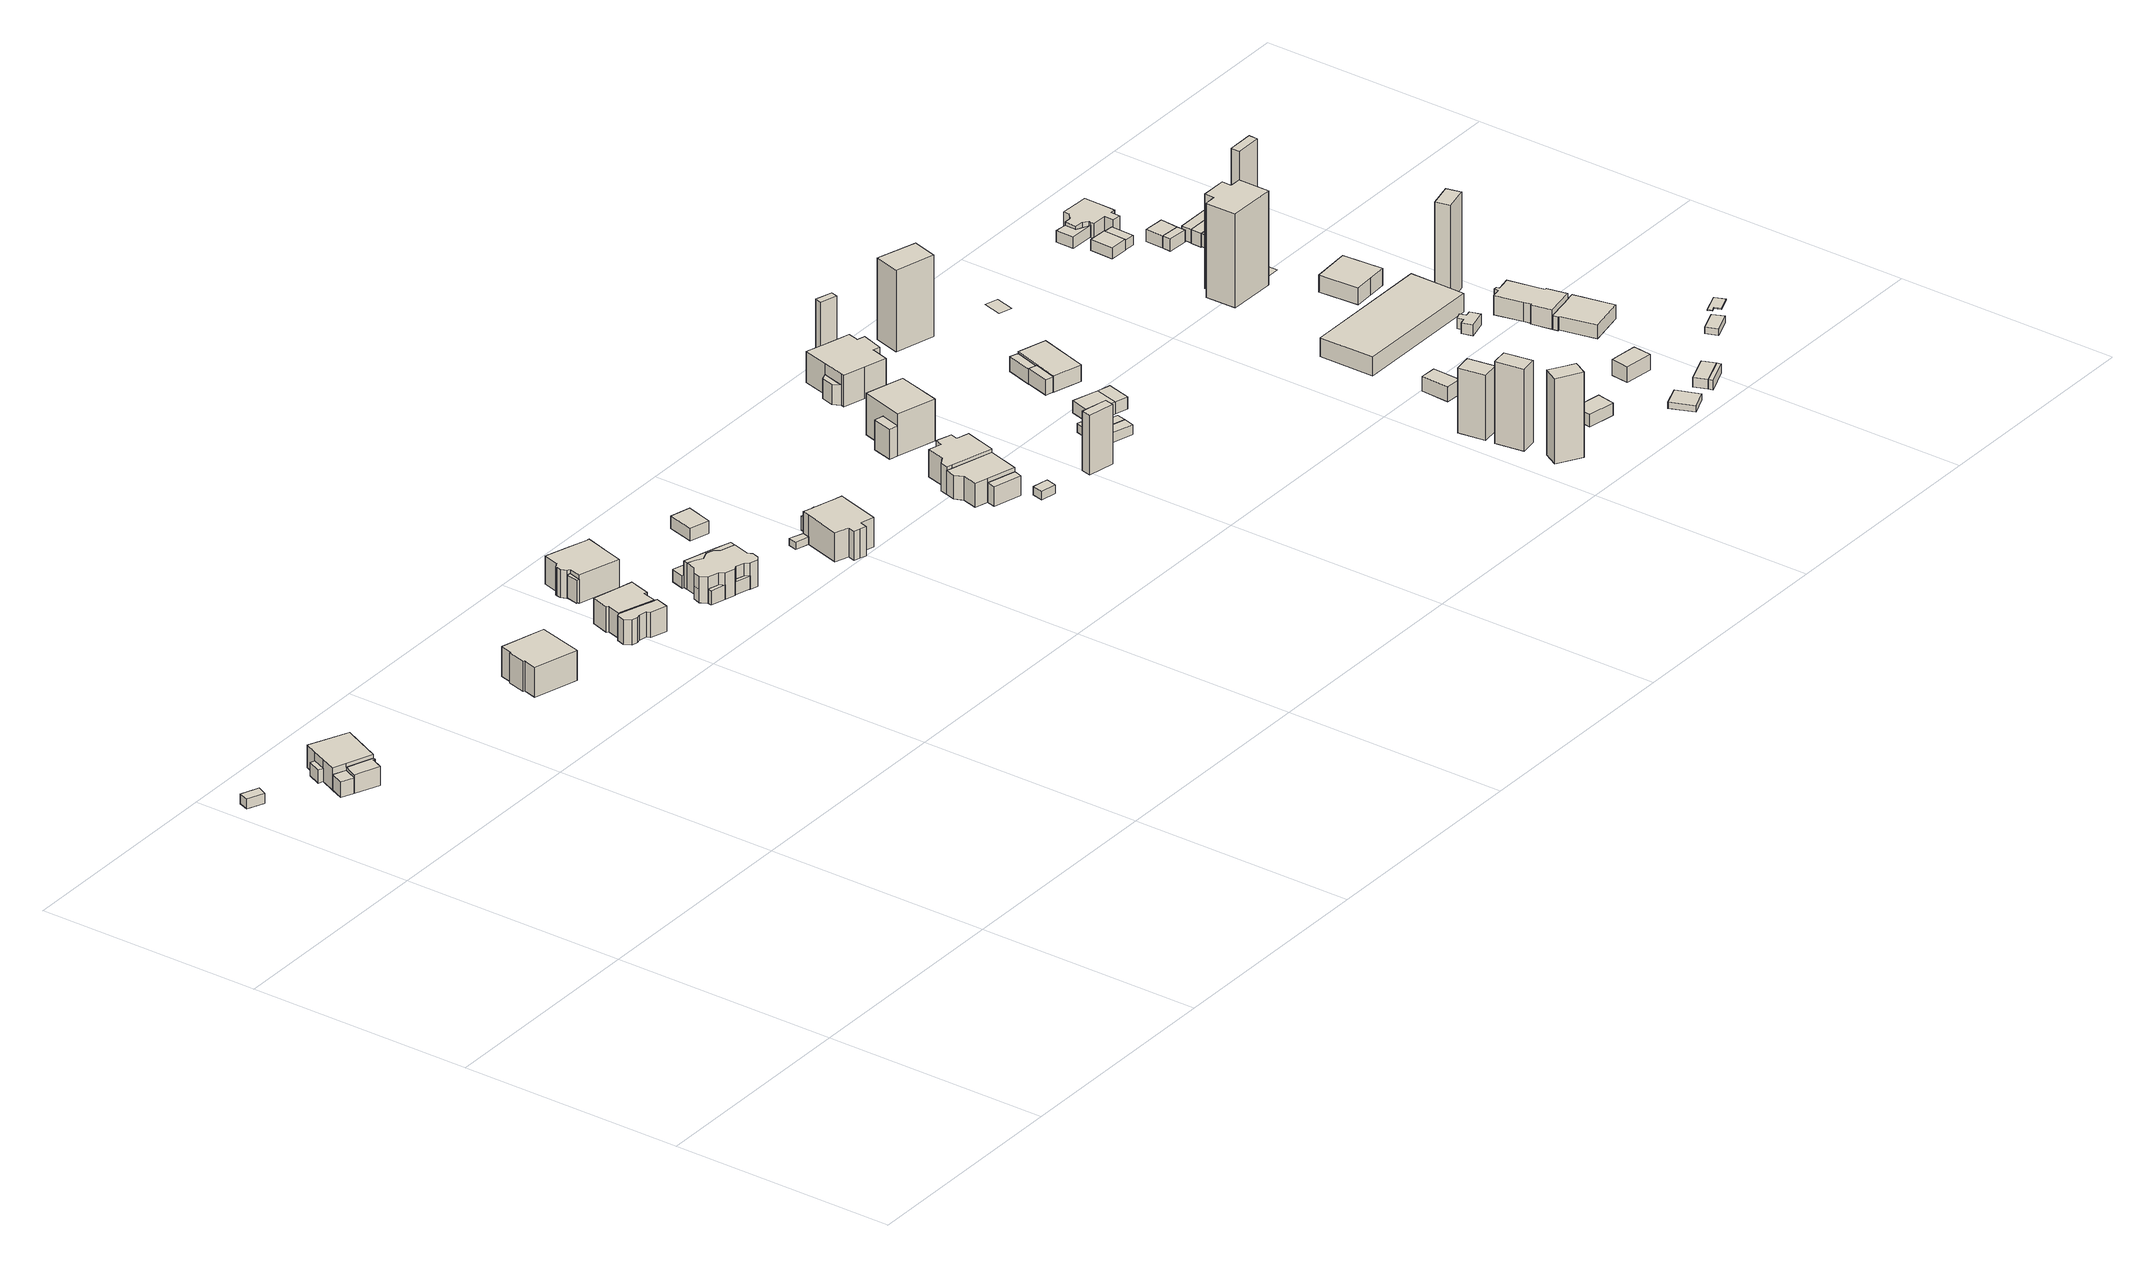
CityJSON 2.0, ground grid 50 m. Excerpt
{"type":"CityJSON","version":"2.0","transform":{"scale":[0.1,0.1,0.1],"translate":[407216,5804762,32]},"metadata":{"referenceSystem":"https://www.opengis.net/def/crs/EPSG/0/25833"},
"CityObjects":{
"building1":{"type":"Building","attributes":{"Gemeindeschluessel":"11000009","BezugspunktDach":"2200","function":"51009_1610","measuredHeight":2.21,"storeysAboveGround":0},"address":[{"country":"Germany","locality":"Berlin"}],"geometry":[{"type":"Solid","lod":"1","boundaries":[[[[0,1,2,3]],[[4,5,6,7]],[[4,7,3,2]],[[5,4,2,1]],[[6,5,1,0]],[[7,6,0,3]]]]}]},
"building2":{"type":"Building","attributes":{"Gemeindeschluessel":"11000009","BezugspunktDach":"2200","function":"51009_1610","measuredHeight":3.52,"storeysAboveGround":0},"address":[{"country":"Germany","locality":"Berlin"}],"geometry":[{"type":"Solid","lod":"1","boundaries":[[[[8,9,10,11]],[[12,13,14,15]],[[12,15,11,10]],[[13,12,10,9]],[[14,13,9,8]],[[15,14,8,11]]]]}]},
"building3":{"type":"Building","attributes":{"Gemeindeschluessel":"11000009","BezugspunktDach":"2200","function":"51009_1610","measuredHeight":3,"storeysAboveGround":0},"address":[{"country":"Germany","locality":"Berlin"}],"geometry":[{"type":"Solid","lod":"1","boundaries":[[[[16,17,18,19]],[[20,21,22,23]],[[20,23,19,18]],[[21,20,18,17]],[[22,21,17,16]],[[23,22,16,19]]]]}]},
"building4":{"type":"Building","attributes":{"Gemeindeschluessel":"11000009","function":"31001_1010"},"address":[{"country":"Germany","locality":"Berlin","thoroughfareNumber":"42","thoroughfareName":"Zaucher Weg"}],"children":["building4-1","building4-2"]},
"building4-1":{"type":"BuildingPart","attributes":{"BezugspunktDach":"2200","measuredHeight":5.85,"storeysAboveGround":1},"parents":["building4"],"geometry":[{"type":"MultiSurface","lod":"1","boundaries":[[[24,25,26,27,28,29,30]],[[22,21,31,32,33,13,12]],[[22,12,30,29]],[[21,22,29,28]],[[31,21,28,27]],[[32,31,27,26]],[[33,32,26,25]],[[34,35,36,25,24]],[[12,13,24,30]],[[13,37,33,36,35,34]]]}]},
"building4-2":{"type":"BuildingPart","attributes":{"BezugspunktDach":"2200","measuredHeight":4.17,"storeysAboveGround":1},"parents":["building4"],"geometry":[{"type":"MultiSurface","lod":"1","boundaries":[[[38,39,40,35,34,41]],[[13,33,42,43,44,14]],[[13,14,41,34]],[[42,33,35,40]],[[43,42,40,39]],[[44,43,39,38]],[[14,44,38,41]],[[33,13,34,35,45]]]}]},
"building5":{"type":"Building","attributes":{"Gemeindeschluessel":"11000009","BezugspunktDach":"2200","function":"31001_1010","measuredHeight":8.49,"storeysAboveGround":1},"address":[{"country":"Germany","locality":"Berlin","thoroughfareNumber":"41","thoroughfareName":"Zaucher Weg"}],"geometry":[{"type":"Solid","lod":"1","boundaries":[[[[46,47,48,49,50,51,52,53]],[[54,55,56,57,58,59,60,61]],[[54,61,53,52]],[[55,54,52,51]],[[56,55,51,50]],[[57,56,50,49]],[[58,57,49,48]],[[59,58,48,47]],[[60,59,47,46]],[[61,60,46,53]]]]}]},
"building6":{"type":"Building","attributes":{"Gemeindeschluessel":"11000009","function":"31001_1010"},"address":[{"country":"Germany","locality":"Berlin","thoroughfareNumber":"15","thoroughfareName":"Krimnitzer Weg"}],"children":["building6-1","building6-2"]},
"building6-1":{"type":"BuildingPart","attributes":{"BezugspunktDach":"2200","measuredHeight":7.32,"storeysAboveGround":1},"parents":["building6"],"geometry":[{"type":"MultiSurface","lod":"1","boundaries":[[[62,63,64,65,66,67,68,69,70,71]],[[72,73,74,75,76,77,78,79,80,81]],[[72,81,71,70]],[[73,72,70,69]],[[74,73,69,68]],[[75,74,68,67]],[[76,75,67,66]],[[77,76,66,65]],[[78,77,65,64]],[[79,78,64,63]],[[82,83,63,62]],[[84,85,82,80,62,71]],[[80,79,83,82]],[[81,80,82,85,84]]]}]},
"building6-2":{"type":"BuildingPart","attributes":{"BezugspunktDach":"2200","measuredHeight":5.63,"storeysAboveGround":1},"parents":["building6"],"geometry":[{"type":"MultiSurface","lod":"1","boundaries":[[[86,87,88,89,90,91,92,83,85,93,94]],[[95,81,79,96,97,98,99,100,101,102,103]],[[95,103,94,93]],[[81,95,93,85]],[[96,79,83,92]],[[97,96,92,91]],[[98,97,91,90]],[[99,98,90,89]],[[100,99,89,88]],[[101,100,88,87]],[[102,101,87,86]],[[103,102,86,94]],[[80,82,83,79]],[[81,85,82,104,80]]]}]},
"building7":{"type":"Building","attributes":{"Gemeindeschluessel":"11000009","BezugspunktDach":"2200","function":"51009_1610","measuredHeight":3,"storeysAboveGround":0},"address":[{"country":"Germany","locality":"Berlin"}],"geometry":[{"type":"Solid","lod":"1","boundaries":[[[[105,106,107,108]],[[78,77,96,79]],[[78,79,108,107]],[[77,78,107,106]],[[96,77,106,105]],[[79,96,105,108]]]]}]},
"building8":{"type":"Building","attributes":{"Gemeindeschluessel":"11000009","BezugspunktDach":"2200","function":"51009_1610","measuredHeight":5.11,"storeysAboveGround":0},"address":[{"country":"Germany","locality":"Berlin"}],"geometry":[{"type":"Solid","lod":"1","boundaries":[[[[109,110,111,112]],[[113,114,115,116]],[[113,116,112,111]],[[114,113,111,110]],[[115,114,110,109]],[[116,115,109,112]]]]}]},
"building9":{"type":"Building","attributes":{"Gemeindeschluessel":"11000009","BezugspunktDach":"2200","function":"31001_1010","measuredHeight":8.23,"storeysAboveGround":1},"address":[{"country":"Germany","locality":"Berlin","thoroughfareNumber":"39A","thoroughfareName":"Zaucher Weg"}],"geometry":[{"type":"Solid","lod":"1","boundaries":[[[[117,118,119,120,121,122,123,124,125,126,127,128,129]],[[130,131,132,133,134,135,136,137,138,139,140,141,142]],[[130,142,129,128]],[[131,130,128,127]],[[132,131,127,126]],[[133,132,126,125]],[[134,133,125,124]],[[135,134,124,123]],[[136,135,123,122]],[[137,136,122,121]],[[138,137,121,120]],[[139,138,120,119]],[[140,139,119,118]],[[141,140,118,117]],[[142,141,117,129]]]]}]},
"building10":{"type":"Building","attributes":{"Gemeindeschluessel":"11000009","BezugspunktDach":"2200","function":"51009_1610","measuredHeight":3.13,"storeysAboveGround":0},"address":[{"country":"Germany","locality":"Berlin"}],"geometry":[{"type":"Solid","lod":"1","boundaries":[[[[143,144,145,146]],[[147,148,149,150]],[[147,150,146,145]],[[148,147,145,144]],[[149,148,144,143]],[[150,149,143,146]]]]}]},
"building11":{"type":"Building","attributes":{"Gemeindeschluessel":"11000009","BezugspunktDach":"2200","function":"51009_1610","measuredHeight":3,"storeysAboveGround":0},"address":[{"country":"Germany","locality":"Berlin"}],"geometry":[{"type":"Solid","lod":"1","boundaries":[[[[151,152,153,154]],[[155,156,157,158]],[[155,158,154,153]],[[156,155,153,152]],[[157,156,152,151]],[[158,157,151,154]]]]}]},
"building12":{"type":"Building","attributes":{"Gemeindeschluessel":"11000009","function":"31001_1010"},"address":[{"country":"Germany","locality":"Berlin","thoroughfareNumber":"17","thoroughfareName":"Krimnitzer Weg"}],"children":["building12-1","building12-2","building12-3"]},
"building12-1":{"type":"BuildingPart","attributes":{"BezugspunktDach":"2200","measuredHeight":5.82,"storeysAboveGround":2},"parents":["building12"],"geometry":[{"type":"Solid","lod":"1","boundaries":[[[[159,160,161,162,163,164,165,166,167,168,169,170,171,172,173,174,175,176,177,178,179]],[[180,181,182,183,184,185,186,187,188,189,190,191,192,193,194,195,196,149,148,147,197]],[[180,197,179,178]],[[181,180,178,177]],[[182,181,177,176]],[[183,182,176,175]],[[184,183,175,174]],[[185,184,174,173]],[[186,185,173,172]],[[187,186,172,171]],[[188,187,171,170]],[[189,188,170,169]],[[190,189,169,168]],[[191,190,168,167]],[[192,191,167,166]],[[193,192,166,165]],[[194,193,165,164]],[[195,194,164,163]],[[196,195,163,162]],[[149,196,162,161]],[[148,149,161,160]],[[147,148,160,159]],[[197,147,159,179]]]]}]},
"building12-2":{"type":"BuildingPart","attributes":{"BezugspunktDach":"2200","measuredHeight":5.82,"storeysAboveGround":2},"parents":["building12"],"geometry":[{"type":"Solid","lod":"1","boundaries":[[[[167,168,169,166]],[[189,190,191,192]],[[189,192,166,169]],[[190,189,169,168]],[[191,190,168,167]],[[192,191,167,166]]]]}]},
"building12-3":{"type":"BuildingPart","attributes":{"BezugspunktDach":"2200","measuredHeight":3,"storeysAboveGround":2},"parents":["building12"],"geometry":[{"type":"Solid","lod":"1","boundaries":[[[[198,199,200,201]],[[180,181,147,197]],[[180,197,201,200]],[[181,180,200,199]],[[147,181,199,198]],[[197,147,198,201]]]]}]},
"building13":{"type":"Building","attributes":{"Gemeindeschluessel":"11000009","BezugspunktDach":"2200","function":"51009_1611","measuredHeight":3.48,"storeysAboveGround":0},"address":[{"country":"Germany","locality":"Berlin"}],"geometry":[{"type":"Solid","lod":"1","boundaries":[[[[202,203,204,205]],[[206,207,208,209]],[[206,209,205,204]],[[207,206,204,203]],[[208,207,203,202]],[[209,208,202,205]]]]}]},
"building14":{"type":"Building","attributes":{"Gemeindeschluessel":"11000009","BezugspunktDach":"2200","function":"51009_1610","measuredHeight":5.83,"storeysAboveGround":0},"address":[{"country":"Germany","locality":"Berlin"}],"geometry":[{"type":"Solid","lod":"1","boundaries":[[[[175,174,173,172,171,170,210,211,212,176]],[[213,214,215,188,187,186,185,184,183,182]],[[213,182,176,212]],[[214,213,212,211]],[[215,214,211,210]],[[188,215,210,170]],[[187,188,170,171]],[[186,187,171,172]],[[185,186,172,173]],[[184,185,173,174]],[[183,184,174,175]],[[182,183,175,176]]]]}]},
"building15":{"type":"Building","attributes":{"Gemeindeschluessel":"11000009","BezugspunktDach":"2200","function":"31001_1010","measuredHeight":3.03,"storeysAboveGround":1},"address":[{"country":"Germany","locality":"Berlin","thoroughfareNumber":"104","thoroughfareName":"Rohrwallallee"}],"geometry":[{"type":"Solid","lod":"1","boundaries":[[[[216,217,218,219,220]],[[221,222,223,224,225]],[[221,225,220,219]],[[222,221,219,218]],[[223,222,218,217]],[[224,223,217,216]],[[225,224,216,220]]]]}]},
"building16":{"type":"Building","attributes":{"Gemeindeschluessel":"11000009","BezugspunktDach":"2200","function":"51009_1610","measuredHeight":1.59,"storeysAboveGround":0},"address":[{"country":"Germany","locality":"Berlin"}],"geometry":[{"type":"Solid","lod":"1","boundaries":[[[[226,227,228,229]],[[230,231,232,233]],[[230,233,229,228]],[[231,230,228,227]],[[232,231,227,226]],[[233,232,226,229]]]]}]},
"building17":{"type":"Building","attributes":{"Gemeindeschluessel":"11000009","BezugspunktDach":"2200","function":"31001_1010","measuredHeight":9.34,"storeysAboveGround":1},"address":[{"country":"Germany","locality":"Berlin","thoroughfareNumber":"106","thoroughfareName":"Rohrwallallee"}],"geometry":[{"type":"Solid","lod":"1","boundaries":[[[[234,235,236,237,238,239,240,241,242,243,244,245,246,247,248]],[[232,231,249,250,251,252,253,254,255,256,257,258,259,260,261]],[[232,261,248,247]],[[231,232,247,246]],[[249,231,246,245]],[[250,249,245,244]],[[251,250,244,243]],[[252,251,243,242]],[[253,252,242,241]],[[254,253,241,240]],[[255,254,240,239]],[[256,255,239,238]],[[257,256,238,237]],[[258,257,237,236]],[[259,258,236,235]],[[260,259,235,234]],[[261,260,234,248]]]]}]},
"building18":{"type":"Building","attributes":{"Gemeindeschluessel":"11000009","BezugspunktDach":"2200","function":"51009_1611","measuredHeight":3.77,"storeysAboveGround":0},"address":[{"country":"Germany","locality":"Berlin"}],"geometry":[{"type":"Solid","lod":"1","boundaries":[[[[262,263,264,265,266,267]],[[268,269,270,253,271,249]],[[268,249,267,266]],[[269,268,266,265]],[[270,269,265,264]],[[253,270,264,263]],[[271,253,263,262]],[[249,271,262,267]]]]}]},
"building19":{"type":"Building","attributes":{"Gemeindeschluessel":"11000009","function":"31001_1010"},"address":[{"country":"Germany","locality":"Berlin","thoroughfareNumber":"107","thoroughfareName":"Rohrwallallee"}],"children":["building19-1","building19-2"]},
"building19-1":{"type":"BuildingPart","attributes":{"BezugspunktDach":"2200","measuredHeight":6.92,"storeysAboveGround":1},"parents":["building19"],"geometry":[{"type":"Solid","lod":"1","boundaries":[[[[272,273,274,275,276,277,278,279]],[[280,281,282,283,284,285,286,287]],[[280,287,279,278]],[[281,280,278,277]],[[282,281,277,276]],[[283,282,276,275]],[[284,283,275,274]],[[285,284,274,273]],[[286,288,289,285,273,272]],[[287,286,272,279]],[[285,289,288,286]]]]}]},
"building19-2":{"type":"BuildingPart","attributes":{"BezugspunktDach":"2200","measuredHeight":4.38,"storeysAboveGround":1},"parents":["building19"],"geometry":[{"type":"MultiSurface","lod":"1","boundaries":[[[290,289,288,291]],[[286,285,292,293]],[[286,293,291,288]],[[292,285,289,290]],[[293,292,290,291]],[[285,286,288,289,294]]]}]},
"building20":{"type":"Building","attributes":{"Gemeindeschluessel":"11000009","BezugspunktDach":"2200","function":"31001_2000","measuredHeight":1.93,"storeysAboveGround":1},"address":[{"country":"Germany","locality":"Berlin","thoroughfareNumber":"107 (3)","thoroughfareName":"Rohrwallallee"}],"geometry":[{"type":"Solid","lod":"1","boundaries":[[[[295,296,297,298]],[[299,300,301,302]],[[299,302,298,297]],[[300,299,297,296]],[[301,300,296,295]],[[302,301,295,298]]]]}]},
"building21":{"type":"Building","attributes":{"Gemeindeschluessel":"11000009","BezugspunktDach":"2200","function":"31001_1010","measuredHeight":6.78,"storeysAboveGround":1},"address":[{"country":"Germany","locality":"Berlin","thoroughfareNumber":"105","thoroughfareName":"Rohrwallallee"}],"geometry":[{"type":"Solid","lod":"1","boundaries":[[[[303,304,305,306,307,308,309,310,311,312,313]],[[314,315,316,317,318,319,320,321,284,322,282]],[[314,282,313,312]],[[315,314,312,311]],[[316,315,311,310]],[[317,316,310,309]],[[318,317,309,308]],[[319,318,308,307]],[[320,319,307,306]],[[321,320,306,305]],[[284,321,305,304]],[[322,284,304,303]],[[282,322,303,313]]]]}]},
"building22":{"type":"Building","attributes":{"Gemeindeschluessel":"11000009","function":"31001_1010"},"address":[{"country":"Germany","locality":"Berlin","thoroughfareNumber":"103","thoroughfareName":"Rohrwallallee"}],"children":["building22-1","building22-2"]},
"building22-1":{"type":"BuildingPart","attributes":{"BezugspunktDach":"2200","measuredHeight":10.95,"storeysAboveGround":2},"parents":["building22"],"geometry":[{"type":"MultiSurface","lod":"1","boundaries":[[[323,324,325,326]],[[327,328,329,330]],[[327,331,332,333,334,330,326,325]],[[328,327,325,324]],[[329,328,324,323]],[[330,329,323,326]],[[330,334,333,332,331]]]}]},
"building22-2":{"type":"BuildingPart","attributes":{"BezugspunktDach":"2200","measuredHeight":6.7,"storeysAboveGround":2},"parents":["building22"],"geometry":[{"type":"MultiSurface","lod":"1","boundaries":[[[334,333,335,336]],[[337,332,330,338]],[[337,338,336,335]],[[332,337,335,333]],[[338,330,334,336]],[[339,330,332,333,334]]]}]},
"building23":{"type":"Building","attributes":{"Gemeindeschluessel":"11000009","BezugspunktDach":"2200","function":"31001_2000","measuredHeight":13.37,"storeysAboveGround":1},"address":[{"country":"Germany","locality":"Berlin","thoroughfareNumber":"107 (2)","thoroughfareName":"Rohrwallallee"}],"geometry":[{"type":"Solid","lod":"1","boundaries":[[[[340,341,342,343]],[[344,345,346,347]],[[344,347,343,342]],[[345,344,342,341]],[[346,345,341,340]],[[347,346,340,343]]]]}]},
"building24":{"type":"Building","attributes":{"Gemeindeschluessel":"11000009","BezugspunktDach":"2200","function":"31001_1010","measuredHeight":2.23,"storeysAboveGround":1},"address":[{"country":"Germany","locality":"Berlin","thoroughfareNumber":"107 (1)","thoroughfareName":"Rohrwallallee"}],"geometry":[{"type":"Solid","lod":"1","boundaries":[[[[348,349,350,351,352,353]],[[354,355,356,357,358,359]],[[354,359,353,352]],[[355,354,352,351]],[[356,355,351,350]],[[357,356,350,349]],[[358,357,349,348]],[[359,358,348,353]]]]}]},
"building25":{"type":"Building","attributes":{"Gemeindeschluessel":"11000009","BezugspunktDach":"2200","function":"31001_2000","measuredHeight":2.04,"storeysAboveGround":1},"address":[{"country":"Germany","locality":"Berlin","thoroughfareNumber":"905 (1)","thoroughfareName":"Rohrwallallee"}],"geometry":[{"type":"Solid","lod":"1","boundaries":[[[[360,361,362,363]],[[364,365,366,367]],[[364,367,363,362]],[[365,364,362,361]],[[366,365,361,360]],[[367,366,360,363]]]]}]},
"building26":{"type":"Building","attributes":{"Gemeindeschluessel":"11000009","BezugspunktDach":"2200","function":"51009_1610","measuredHeight":2.21,"storeysAboveGround":0},"address":[{"country":"Germany","locality":"Berlin"}],"geometry":[{"type":"Solid","lod":"1","boundaries":[[[[368,350,349,348]],[[357,356,369,358]],[[357,358,348,349]],[[356,357,349,350]],[[369,356,350,368]],[[358,369,368,348]]]]}]},
"building27":{"type":"Building","attributes":{"Gemeindeschluessel":"11000009","function":"31001_1010"},"address":[{"country":"Germany","locality":"Berlin","thoroughfareNumber":"101","thoroughfareName":"Rohrwallallee"}],"children":["building27-1","building27-2","building27-3"]},
"building27-1":{"type":"BuildingPart","attributes":{"BezugspunktDach":"2200","measuredHeight":9.68,"storeysAboveGround":2},"parents":["building27"],"geometry":[{"type":"MultiSurface","lod":"1","boundaries":[[[370,371,372,373,374,375,376,377,378,379,380,381,382,383]],[[384,385,386,387,388,389,390,391,392,393,394,395,396,397]],[[384,397,383,382]],[[398,399,384,385,384,382,381]],[[386,385,381,380]],[[387,386,380,379]],[[389,388,378,388,389,400]],[[390,389,377,376]],[[391,390,376,375]],[[392,391,375,374]],[[393,392,374,373]],[[394,393,373,372]],[[395,394,372,371]],[[396,395,371,370]],[[397,396,370,383]],[[385,384,399,398]],[[388,387,379,378]],[[400,389,388,378,377]]]}]},
"building27-2":{"type":"BuildingPart","attributes":{"BezugspunktDach":"2200","measuredHeight":4.48,"storeysAboveGround":2},"parents":["building27"],"geometry":[{"type":"Solid","lod":"1","boundaries":[[[[399,398,401,402]],[[403,385,384,404]],[[403,404,402,401]],[[385,403,401,398]],[[404,384,399,402]],[[384,385,398,399]]]]}]},
"building27-3":{"type":"BuildingPart","attributes":{"BezugspunktDach":"2200","measuredHeight":16.72,"storeysAboveGround":2},"parents":["building27"],"geometry":[{"type":"MultiSurface","lod":"1","boundaries":[[[405,406,407,408]],[[409,410,389,387]],[[409,387,408,407]],[[410,409,407,406]],[[389,410,406,405]],[[379,378,377,405,408]],[[387,388,378,379]],[[389,377,378,388]]]}]},
"building28":{"type":"Building","attributes":{"Gemeindeschluessel":"11000009","BezugspunktDach":"2200","function":"31001_1010","measuredHeight":2.61,"storeysAboveGround":1},"address":[{"country":"Germany","locality":"Berlin","thoroughfareNumber":"905","thoroughfareName":"Rohrwallallee"}],"geometry":[{"type":"Solid","lod":"1","boundaries":[[[[411,412,413,414]],[[415,416,417,418]],[[415,418,414,413]],[[416,415,413,412]],[[417,416,412,411]],[[418,417,411,414]]]]}]},
"building29":{"type":"Building","attributes":{"Gemeindeschluessel":"11000009","BezugspunktDach":"2200","function":"51009_1610","measuredHeight":2.61,"storeysAboveGround":0},"address":[{"country":"Germany","locality":"Berlin"}],"geometry":[{"type":"Solid","lod":"1","boundaries":[[[[419,420,412,411]],[[416,421,422,417]],[[416,417,411,412]],[[421,416,412,420]],[[422,421,420,419]],[[417,422,419,411]]]]}]},
"building30":{"type":"Building","attributes":{"Gemeindeschluessel":"11000009","BezugspunktDach":"2200","function":"51009_1610","measuredHeight":3.64,"storeysAboveGround":0},"address":[{"country":"Germany","locality":"Berlin"}],"geometry":[{"type":"Solid","lod":"1","boundaries":[[[[423,424,425,426]],[[427,428,429,430]],[[427,430,426,425]],[[428,427,425,424]],[[429,428,424,423]],[[430,429,423,426]]]]}]},
"building31":{"type":"Building","attributes":{"Gemeindeschluessel":"11000009","function":"31001_1010"},"address":[{"country":"Germany","locality":"Berlin","thoroughfareNumber":"103A","thoroughfareName":"Rohrwallallee"}],"children":["building31-1","building31-2"]},
"building31-1":{"type":"BuildingPart","attributes":{"BezugspunktDach":"2200","measuredHeight":3.93,"storeysAboveGround":1},"parents":["building31"],"geometry":[{"type":"Solid","lod":"1","boundaries":[[[[431,432,433,434]],[[435,436,437,438]],[[435,438,434,433],[439,435,440,441]],[[436,435,433,432]],[[437,436,432,431]],[[438,437,431,434]],[[440,435,439,441]]]]}]},
"building31-2":{"type":"BuildingPart","attributes":{"BezugspunktDach":"2200","measuredHeight":3.29,"storeysAboveGround":1},"parents":["building31"],"geometry":[{"type":"Solid","lod":"1","boundaries":[[[[441,440,442,443]],[[444,435,439,445]],[[444,445,443,442]],[[435,444,442,440]],[[445,439,441,443]],[[439,435,440,441]]]]}]},
"building32":{"type":"Building","attributes":{"Gemeindeschluessel":"11000009","BezugspunktDach":"2200","function":"31001_2000","measuredHeight":18.29,"storeysAboveGround":1},"address":[{"country":"Germany","locality":"Berlin","thoroughfareNumber":"101 (1)","thoroughfareName":"Rohrwallallee"}],"geometry":[{"type":"Solid","lod":"1","boundaries":[[[[446,447,448,449]],[[450,451,452,453]],[[450,453,449,448]],[[451,450,448,447]],[[452,451,447,446]],[[453,452,446,449]]]]}]},
"building33":{"type":"Building","attributes":{"Gemeindeschluessel":"11000009","BezugspunktDach":"2200","function":"31001_1010","measuredHeight":19.87,"storeysAboveGround":1},"address":[{"country":"Germany","locality":"Berlin","thoroughfareNumber":"25 (10)","thoroughfareName":"Krimnitzer Weg"}],"geometry":[{"type":"Solid","lod":"1","boundaries":[[[[454,455,456,457,458]],[[459,460,461,462,463]],[[459,463,458,457]],[[460,459,457,456]],[[461,460,456,455]],[[462,461,455,454]],[[463,462,454,458]]]]}]},
"building34":{"type":"Building","attributes":{"Gemeindeschluessel":"11000009","BezugspunktDach":"2200","function":"31001_1010","measuredHeight":18.22,"storeysAboveGround":1},"address":[{"country":"Germany","locality":"Berlin","thoroughfareNumber":"25 (9)","thoroughfareName":"Krimnitzer Weg"}],"geometry":[{"type":"Solid","lod":"1","boundaries":[[[[464,465,466,467]],[[468,469,470,471]],[[468,471,467,466]],[[469,468,466,465]],[[470,469,465,464]],[[471,470,464,467]]]]}]},
"building35":{"type":"Building","attributes":{"Gemeindeschluessel":"11000009","BezugspunktDach":"2200","function":"31001_1010","measuredHeight":14.47,"storeysAboveGround":1},"address":[{"country":"Germany","locality":"Berlin","thoroughfareNumber":"25 (8)","thoroughfareName":"Krimnitzer Weg"}],"geometry":[{"type":"Solid","lod":"1","boundaries":[[[[472,473,474,475]],[[476,477,478,479]],[[476,479,475,474]],[[477,476,474,473]],[[478,477,473,472]],[[479,478,472,475]]]]}]},
"building36":{"type":"Building","attributes":{"Gemeindeschluessel":"11000009","BezugspunktDach":"2200","function":"31001_1010","measuredHeight":3.29,"storeysAboveGround":1},"address":[{"country":"Germany","locality":"Berlin","thoroughfareNumber":"25 (7)","thoroughfareName":"Krimnitzer Weg"}],"geometry":[{"type":"Solid","lod":"1","boundaries":[[[[480,481,482,483]],[[484,485,486,487]],[[484,487,483,482]],[[485,484,482,481]],[[486,485,481,480]],[[487,486,480,483]]]]}]},
"building37":{"type":"Building","attributes":{"Gemeindeschluessel":"11000009","BezugspunktDach":"2200","function":"31001_1010","measuredHeight":3.65,"storeysAboveGround":1},"address":[{"country":"Germany","locality":"Berlin","thoroughfareNumber":"25 (11)","thoroughfareName":"Krimnitzer Weg"}],"geometry":[{"type":"Solid","lod":"1","boundaries":[[[[488,489,490,491,492]],[[493,494,495,496,497]],[[493,497,492,491]],[[494,493,491,490]],[[495,494,490,489]],[[496,495,489,488]],[[497,496,488,492]]]]}]},
"building38":{"type":"Building","attributes":{"Gemeindeschluessel":"11000009","BezugspunktDach":"2200","function":"31001_2000","measuredHeight":0.076,"storeysAboveGround":1},"address":[{"country":"Germany","locality":"Berlin","thoroughfareNumber":"101 (2)","thoroughfareName":"Rohrwallallee"}],"geometry":[{"type":"MultiSurface","lod":"1","boundaries":[[[498,499,500,501]]]}]},
"building39":{"type":"Building","attributes":{"Gemeindeschluessel":"11000009","BezugspunktDach":"2200","function":"31001_1010","measuredHeight":1.46,"storeysAboveGround":1},"address":[{"country":"Germany","locality":"Berlin","thoroughfareNumber":"950 (9)","thoroughfareName":"Nuscheweg"}],"geometry":[{"type":"Solid","lod":"1","boundaries":[[[[502,503,504,505]],[[506,507,508,509]],[[506,509,505,504]],[[507,506,504,503]],[[508,507,503,502]],[[509,508,502,505]]]]}]},
"building40":{"type":"Building","attributes":{"Gemeindeschluessel":"11000009","BezugspunktDach":"2200","function":"31001_1010","measuredHeight":4.22,"storeysAboveGround":1},"address":[{"country":"Germany","locality":"Berlin","thoroughfareNumber":"25","thoroughfareName":"Krimnitzer Weg"}],"geometry":[{"type":"Solid","lod":"1","boundaries":[[[[510,511,512,513]],[[514,515,516,517]],[[514,517,513,512]],[[515,514,512,511]],[[516,515,511,510]],[[517,516,510,513]]]]}]},
"building41":{"type":"Building","attributes":{"Gemeindeschluessel":"11000009","BezugspunktDach":"2200","function":"31001_1010","measuredHeight":4.06,"storeysAboveGround":1},"address":[{"country":"Germany","locality":"Berlin","thoroughfareNumber":"25 (12)","thoroughfareName":"Krimnitzer Weg"}],"geometry":[{"type":"Solid","lod":"1","boundaries":[[[[518,519,520,521,522]],[[523,524,525,526,527]],[[523,527,522,521]],[[524,523,521,520]],[[525,524,520,519]],[[526,525,519,518]],[[527,526,518,522]]]]}]},
"building42":{"type":"Building","attributes":{"Gemeindeschluessel":"11000009","BezugspunktDach":"2200","function":"31001_1010","measuredHeight":2.08,"storeysAboveGround":1},"address":[{"country":"Germany","locality":"Berlin","thoroughfareNumber":"950 (10)","thoroughfareName":"Nuscheweg"}],"geometry":[{"type":"Solid","lod":"1","boundaries":[[[[528,529,530,531]],[[532,533,534,535]],[[532,535,531,530]],[[533,532,530,529]],[[534,533,529,528]],[[535,534,528,531]]]]}]},
"building43":{"type":"Building","attributes":{"Gemeindeschluessel":"11000009","BezugspunktDach":"2200","function":"51009_1610","measuredHeight":2.08,"storeysAboveGround":0},"address":[{"country":"Germany","locality":"Berlin"}],"geometry":[{"type":"Solid","lod":"1","boundaries":[[[[536,537,529,528]],[[533,538,539,534]],[[533,534,528,529]],[[538,533,529,537]],[[539,538,537,536]],[[534,539,536,528]]]]}]},
"building44":{"type":"Building","attributes":{"Gemeindeschluessel":"11000009","BezugspunktDach":"2200","function":"31001_2000","measuredHeight":21.06,"storeysAboveGround":1},"address":[{"country":"Germany","locality":"Berlin","thoroughfareNumber":"25 (4)","thoroughfareName":"Krimnitzer Weg"}],"geometry":[{"type":"Solid","lod":"1","boundaries":[[[[540,541,542,543,544,545,546,547]],[[548,549,550,551,552,553,554,555]],[[548,555,547,546]],[[549,548,546,545]],[[550,549,545,544]],[[551,550,544,543]],[[552,551,543,542]],[[553,552,542,541]],[[554,553,541,540]],[[555,554,540,547]]]]}]},
"building45":{"type":"Building","attributes":{"Gemeindeschluessel":"11000009","BezugspunktDach":"2200","function":"31001_2000","measuredHeight":2.35,"storeysAboveGround":1},"address":[{"country":"Germany","locality":"Berlin","thoroughfareNumber":"25 (6)","thoroughfareName":"Krimnitzer Weg"}],"geometry":[{"type":"Solid","lod":"1","boundaries":[[[[556,557,558,559,560,561,562,563]],[[564,565,566,567,568,569,570,571]],[[564,571,563,562]],[[565,564,562,561]],[[566,565,561,560]],[[567,566,560,559]],[[568,567,559,558]],[[569,568,558,557]],[[570,569,557,556]],[[571,570,556,563]]]]}]},
"building46":{"type":"Building","attributes":{"Gemeindeschluessel":"11000009","BezugspunktDach":"2200","function":"31001_1010","measuredHeight":3.04,"storeysAboveGround":1},"address":[{"country":"Germany","locality":"Berlin","thoroughfareNumber":"111 (1)","thoroughfareName":"Rohrwallallee"}],"geometry":[{"type":"Solid","lod":"1","boundaries":[[[[572,573,574,575]],[[576,577,578,579]],[[576,579,575,574]],[[577,576,574,573]],[[578,577,573,572]],[[579,578,572,575]]]]}]},
"building47":{"type":"Building","attributes":{"Gemeindeschluessel":"11000009","BezugspunktDach":"2200","function":"51009_1610","measuredHeight":2.6,"storeysAboveGround":0},"address":[{"country":"Germany","locality":"Berlin"}],"geometry":[{"type":"Solid","lod":"1","boundaries":[[[[580,581,582,583,584]],[[585,586,587,588,589]],[[585,589,584,583]],[[586,585,583,582]],[[587,586,582,581]],[[588,587,581,580]],[[589,588,580,584]]]]}]},
"building48":{"type":"Building","attributes":{"Gemeindeschluessel":"11000009","BezugspunktDach":"2200","function":"51009_1610","measuredHeight":2.54,"storeysAboveGround":0},"address":[{"country":"Germany","locality":"Berlin"}],"geometry":[{"type":"Solid","lod":"1","boundaries":[[[[590,591,592,593]],[[594,595,596,597]],[[594,597,593,592]],[[595,594,592,591]],[[596,595,591,590]],[[597,596,590,593]]]]}]},
"building49":{"type":"Building","attributes":{"Gemeindeschluessel":"11000009","BezugspunktDach":"2200","function":"31001_1010","measuredHeight":4.64,"storeysAboveGround":1},"address":[{"country":"Germany","locality":"Berlin","thoroughfareNumber":"25 (1)","thoroughfareName":"Krimnitzer Weg"}],"geometry":[{"type":"Solid","lod":"1","boundaries":[[[[598,599,600,601,602]],[[603,604,605,606,607]],[[603,607,602,601]],[[604,603,601,600]],[[605,604,600,599]],[[606,605,599,598]],[[607,606,598,602]]]]}]},
"building50":{"type":"Building","attributes":{"Gemeindeschluessel":"11000009","BezugspunktDach":"2200","function":"31001_2000","measuredHeight":0.057,"storeysAboveGround":1},"address":[{"country":"Germany","locality":"Berlin","thoroughfareNumber":"25 (5)","thoroughfareName":"Krimnitzer Weg"}],"geometry":[{"type":"MultiSurface","lod":"1","boundaries":[[[608,609,610,611]]]}]},
"building51":{"type":"Building","attributes":{"Gemeindeschluessel":"11000009","BezugspunktDach":"2200","function":"31001_1010","measuredHeight":3.38,"storeysAboveGround":1},"address":[{"country":"Germany","locality":"Berlin","thoroughfareNumber":"111","thoroughfareName":"Rohrwallallee"}],"geometry":[{"type":"Solid","lod":"1","boundaries":[[[[612,613,614,615,616,617,618,619,620,621,622,623,624,625,626,627]],[[628,629,630,631,632,633,634,635,636,637,638,639,640,641,642,643]],[[628,643,627,626]],[[629,628,626,625]],[[630,629,625,624]],[[631,630,624,623]],[[632,631,623,622]],[[633,632,622,621]],[[634,633,621,620]],[[635,634,620,619]],[[636,635,619,618]],[[637,636,618,617]],[[638,637,617,616]],[[639,638,616,615]],[[640,639,615,614]],[[641,640,614,613]],[[642,641,613,612]],[[643,642,612,627]]]]}]},
"building52":{"type":"Building","attributes":{"Gemeindeschluessel":"11000009","BezugspunktDach":"2200","function":"51009_1610","measuredHeight":2.75,"storeysAboveGround":0},"address":[{"country":"Germany","locality":"Berlin"}],"geometry":[{"type":"Solid","lod":"1","boundaries":[[[[644,645,646,647]],[[648,649,650,651]],[[648,651,647,646]],[[649,648,646,645]],[[650,649,645,644]],[[651,650,644,647]]]]}]},
"building53":{"type":"Building","attributes":{"Gemeindeschluessel":"11000009","function":"31001_1010"},"address":[{"country":"Germany","locality":"Berlin","thoroughfareNumber":"25 (2)","thoroughfareName":"Krimnitzer Weg"}],"children":["building53-1","building53-2"]},
"building53-1":{"type":"BuildingPart","attributes":{"BezugspunktDach":"2200","measuredHeight":5.3,"storeysAboveGround":1},"parents":["building53"],"geometry":[{"type":"MultiSurface","lod":"1","boundaries":[[[652,653,654,655,656,657,658,659,660,661,662,663,664,665]],[[666,667,668,669,670,671,672,673,674,675,676,677,678,679]],[[666,679,665,664]],[[667,666,664,663]],[[668,667,663,662]],[[669,668,662,661]],[[670,669,661,660]],[[671,670,660,659]],[[672,671,659,658]],[[673,672,658,657]],[[674,673,657,656]],[[675,680,681,682,656,655]],[[676,675,655,654]],[[677,676,654,653]],[[678,677,653,652]],[[679,678,652,665]],[[683,681,680,675]],[[683,674,682,681]]]}]},
"building53-2":{"type":"BuildingPart","attributes":{"BezugspunktDach":"2200","measuredHeight":3.68,"storeysAboveGround":1},"parents":["building53"],"geometry":[{"type":"MultiSurface","lod":"1","boundaries":[[[684,685,686,687,688,682,681,680]],[[683,674,689,690,691,692,693,675]],[[689,674,682,688]],[[690,689,688,687]],[[691,690,687,686]],[[692,691,686,685]],[[693,692,685,684]],[[675,693,684,680]],[[683,675,680,681]],[[674,683,681,682,694]]]}]},
"building54":{"type":"Building","attributes":{"Gemeindeschluessel":"11000009","BezugspunktDach":"2200","function":"31001_1010","measuredHeight":2.75,"storeysAboveGround":1},"address":[{"country":"Germany","locality":"Berlin","thoroughfareNumber":"111 (2)","thoroughfareName":"Rohrwallallee"}],"geometry":[{"type":"Solid","lod":"1","boundaries":[[[[645,695,696,646]],[[697,698,649,648]],[[697,648,646,696]],[[698,697,696,695]],[[649,698,695,645]],[[648,649,645,646]]]]}]},
"building55":{"type":"Building","attributes":{"Gemeindeschluessel":"11000009","BezugspunktDach":"2200","function":"31001_1010","measuredHeight":21.37,"storeysAboveGround":1},"address":[{"country":"Germany","locality":"Berlin","thoroughfareNumber":"25 (3)","thoroughfareName":"Krimnitzer Weg"}],"geometry":[{"type":"Solid","lod":"1","boundaries":[[[[699,700,701,702]],[[703,704,705,706]],[[703,706,702,701]],[[704,703,701,700]],[[705,704,700,699]],[[706,705,699,702]]]]}]},
"building56":{"type":"Building","attributes":{"Gemeindeschluessel":"11000009","BezugspunktDach":"2200","function":"31001_2000","measuredHeight":2.23,"storeysAboveGround":1},"address":[{"country":"Germany","locality":"Berlin","thoroughfareNumber":"950 (14)","thoroughfareName":"Nuscheweg"}],"geometry":[{"type":"Solid","lod":"1","boundaries":[[[[707,708,709,710]],[[711,712,713,714]],[[711,714,710,709]],[[712,711,709,708]],[[713,712,708,707]],[[714,713,707,710]]]]}]},
"building57":{"type":"Building","attributes":{"Gemeindeschluessel":"11000009","BezugspunktDach":"2200","function":"31001_2000","measuredHeight":2.83,"storeysAboveGround":1},"address":[{"country":"Germany","locality":"Berlin","thoroughfareNumber":"111 (4)","thoroughfareName":"Rohrwallallee"}],"geometry":[{"type":"Solid","lod":"1","boundaries":[[[[715,716,717,718,719]],[[720,721,722,723,724]],[[720,724,719,718]],[[721,720,718,717]],[[722,721,717,716]],[[723,722,716,715]],[[724,723,715,719]]]]}]},
"building58":{"type":"Building","attributes":{"Gemeindeschluessel":"11000009","BezugspunktDach":"2200","function":"51009_1610","measuredHeight":21.14,"storeysAboveGround":0},"address":[{"country":"Germany","locality":"Berlin"}],"geometry":[{"type":"Solid","lod":"1","boundaries":[[[[725,726,727,728]],[[722,729,730,723]],[[722,723,728,727]],[[729,722,727,726]],[[730,729,726,725]],[[723,730,725,728]]]]}]},
"building59":{"type":"Building","attributes":{"Gemeindeschluessel":"11000009","BezugspunktDach":"2200","function":"31001_1010","measuredHeight":3.06,"storeysAboveGround":1},"address":[{"country":"Germany","locality":"Berlin","thoroughfareNumber":"111 (3)","thoroughfareName":"Rohrwallallee"}],"geometry":[{"type":"Solid","lod":"1","boundaries":[[[[717,731,732,733,718]],[[734,735,736,737,738]],[[734,738,718,733]],[[735,734,733,732]],[[736,735,732,731]],[[737,736,731,717]],[[738,737,717,718]]]]}]},
"building60":{"type":"Building","attributes":{"Gemeindeschluessel":"11000009","BezugspunktDach":"2200","function":"51009_1610","measuredHeight":2.98,"storeysAboveGround":0},"address":[{"country":"Germany","locality":"Berlin"}],"geometry":[{"type":"Solid","lod":"1","boundaries":[[[[732,739,740,733]],[[741,742,743,744]],[[741,744,733,740]],[[742,741,740,739]],[[743,742,739,732]],[[744,743,732,733]]]]}]},
"building61":{"type":"Building","attributes":{"Gemeindeschluessel":"11000009","BezugspunktDach":"2200","function":"31001_1010","measuredHeight":0.183,"storeysAboveGround":1},"address":[{"country":"Germany","locality":"Berlin","thoroughfareNumber":"950 (11)","thoroughfareName":"Nuscheweg"}],"geometry":[{"type":"Solid","lod":"1","boundaries":[[[[745,746,747,748,749,750]],[[751,752,753,754,755,756]],[[751,756,750,749]],[[752,751,749,748]],[[753,752,748,747]],[[754,753,747,746]],[[755,754,746,745]],[[756,755,745,750]]]]}]}
},
"vertices":[
[44,1368,53],[54,1389,53],[15,1405,53],[7,1384,53],[15,1405,31],[54,1389,31],[44,1368,31],[7,1384,31],
[171,1249,68],[185,1278,68],[157,1289,68],[144,1261,68],[157,1289,33],[185,1278,33],[171,1249,33],[144,1261,33],
[172,1323,63],[185,1352,63],[175,1356,63],[162,1327,63],[175,1356,33],[185,1352,33],[172,1323,33],[162,1327,33],
[185,1278,83],[243,1256,83],[283,1341,83],[197,1379,83],[185,1352,83],[172,1323,83],[157,1289,83],[197,1379,33],[283,1341,33],[243,1256,33],[185,1278,75],[243,1256,75],[243,1256,57],[187,1278,33],
[225,1226,75],[237,1252,75],[241,1250,75],[171,1249,75],[241,1250,33],[237,1252,33],[225,1226,33],[243,1256,59],
[764,1151,100],[790,1249,100],[691,1276,100],[684,1249,100],[680,1250,100],[669,1210,100],[673,1209,100],[665,1179,100],[673,1209,33],[669,1210,33],[680,1250,33],[684,1249,33],[691,1276,33],[790,1249,33],[764,1151,33],[665,1179,33],
[979,1167,88],[1019,1153,88],[1028,1184,88],[1034,1181,88],[1048,1227,88],[1002,1239,88],[957,1251,88],[944,1212,88],[949,1210,88],[940,1180,88],[949,1210,31],[944,1212,31],[957,1251,31],[1002,1239,31],[1048,1227,31],[1034,1181,31],[1028,1184,31],[1019,1153,31],[979,1167,31],[940,1180,31],[979,1167,87],[1019,1153,87],[940,1180,81],[940,1180,87],
[936,1145,87],[949,1141,87],[957,1144,87],[975,1140,87],[979,1132,87],[1016,1121,87],[1025,1151,87],[933,1177,87],[927,1160,87],[933,1177,31],[1025,1151,31],[1016,1121,31],[979,1132,31],[975,1140,31],[957,1144,31],[949,1141,31],[936,1145,31],[927,1160,31],[979,1167,65],
[1025,1151,61],[1034,1181,61],[1028,1184,61],[1019,1153,61],
[999,1316,86],[1007,1343,86],[1000,1345,86],[993,1318,86],[1000,1345,35],[1007,1343,35],[999,1316,35],[993,1318,35],
[1000,1345,96],[1007,1343,96],[999,1316,96],[1092,1289,96],[1105,1334,96],[1119,1380,96],[1113,1381,96],[1076,1393,96],[1019,1411,96],[1009,1377,96],[998,1371,96],[997,1367,96],[995,1358,96],[997,1367,33],[998,1371,33],[1009,1377,33],[1019,1411,33],[1076,1393,33],[1113,1381,33],[1119,1380,33],[1105,1334,33],[1092,1289,33],[999,1316,33],[1007,1343,33],[1000,1345,33],[995,1358,33],
[1175,1098,65],[1168,1109,65],[1144,1116,65],[1142,1108,65],[1144,1116,33],[1168,1109,33],[1175,1098,33],[1142,1108,33],
[1233,1081,64],[1226,1090,64],[1207,1096,64],[1198,1091,64],[1207,1096,34],[1226,1090,34],[1233,1081,34],[1198,1091,34],
[1144,1116,92],[1168,1109,92],[1175,1098,92],[1198,1091,92],[1207,1096,92],[1226,1090,92],[1233,1081,92],[1251,1076,92],[1260,1083,92],[1265,1098,92],[1260,1107,92],[1271,1145,92],[1238,1155,92],[1229,1166,92],[1214,1171,92],[1195,1164,92],[1180,1173,92],[1162,1179,92],[1156,1158,92],[1141,1147,92],[1136,1131,92],[1141,1147,33],[1156,1158,33],[1162,1179,33],[1180,1173,33],[1195,1164,33],[1214,1171,33],[1229,1166,33],[1238,1155,33],[1271,1145,33],[1260,1107,33],[1265,1098,33],[1260,1083,33],[1251,1076,33],[1233,1081,33],[1226,1090,33],[1207,1096,33],[1198,1091,33],[1136,1131,33],
[1144,1116,63],[1156,1158,63],[1141,1147,63],[1136,1131,63],
[1234,1169,60],[1243,1198,60],[1171,1219,60],[1162,1190,60],[1171,1219,32],[1243,1198,32],[1234,1169,32],[1162,1190,32],
[1274,1157,92],[1234,1169,92],[1165,1189,92],[1165,1189,33],[1234,1169,33],[1274,1157,33],
[1359,1270,59],[1376,1328,59],[1353,1334,59],[1331,1340,59],[1315,1282,59],[1331,1340,31],[1353,1334,31],[1376,1328,31],[1359,1270,31],[1315,1282,31],
[1437,1091,48],[1442,1107,48],[1412,1118,48],[1406,1099,48],[1412,1118,32],[1442,1107,32],[1437,1091,32],[1406,1099,32],
[1444,1001,97],[1439,984,97],[1453,980,97],[1467,976,97],[1472,993,97],[1503,984,97],[1532,1081,97],[1510,1087,97],[1501,1090,97],[1472,1098,97],[1467,1100,97],[1461,1101,97],[1442,1107,97],[1437,1091,97],[1413,1011,97],[1461,1101,32],[1467,1100,32],[1472,1098,32],[1501,1090,32],[1510,1087,32],[1532,1081,32],[1503,984,32],[1472,993,32],[1467,976,32],[1453,980,32],[1439,984,32],[1444,1001,32],[1413,1011,32],
[1486,1094,63],[1510,1087,63],[1520,1120,63],[1496,1127,63],[1472,1134,63],[1461,1101,63],[1472,1134,32],[1496,1127,32],[1520,1120,32],[1486,1094,32],
[1765,905,85],[1829,887,85],[1849,956,85],[1802,969,85],[1743,986,85],[1737,965,85],[1745,946,85],[1736,913,85],[1745,946,32],[1737,965,32],[1743,986,32],[1802,969,32],[1849,956,32],[1829,887,32],[1765,905,32],[1736,913,32],[1765,905,76],[1829,887,76],
[1823,868,76],[1760,885,76],[1823,868,32],[1760,885,32],[1829,887,65],
[1868,819,51],[1874,843,51],[1839,850,51],[1833,826,51],[1839,850,32],[1874,843,32],[1868,819,32],[1833,826,32],
[1756,982,93],[1849,956,93],[1869,1025,93],[1841,1033,93],[1846,1049,93],[1811,1060,93],[1806,1044,93],[1776,1052,93],[1765,1012,93],[1747,1002,93],[1743,986,93],[1747,1002,32],[1765,1012,32],[1776,1052,32],[1806,1044,32],[1811,1060,32],[1846,1049,32],[1841,1033,32],[1869,1025,32],[1756,982,32],
[1892,1121,125],[1919,1217,125],[1833,1241,125],[1805,1146,125],[1833,1241,32],[1919,1217,32],[1892,1121,32],[1805,1146,32],[1817,1185,32],[1818,1190,32],[1818,1190,99],[1805,1146,99],
[1797,1195,99],[1785,1151,99],[1797,1195,32],[1785,1151,32],[1805,1146,76],
[2020,793,166],[2025,814,166],[1966,826,166],[1961,805,166],[1966,826,33],[2025,814,33],[2020,793,33],[1961,805,33],
[2078,844,54],[2085,868,54],[2140,852,54],[2145,872,54],[2066,896,54],[2053,851,54],[2066,896,32],[2145,872,32],[2140,852,32],[2085,868,32],[2078,844,32],[2053,851,32],
[2099,896,52],[2103,911,52],[2078,919,52],[2073,904,52],[2078,919,32],[2103,911,32],[2099,896,32],[2073,904,32],
[2133,828,54],[2133,828,32],
[1941,1323,102],[1991,1309,102],[2002,1347,102],[2018,1343,102],[2033,1390,102],[2016,1395,102],[2022,1419,102],[1993,1427,102],[1973,1433,102],[1956,1438,102],[1923,1448,102],[1908,1393,102],[1894,1344,102],[1892,1337,102],[1894,1344,32],[1908,1393,32],[1923,1448,32],[1956,1438,32],[1973,1433,32],[1993,1427,32],[2022,1419,32],[2016,1395,32],[2033,1390,32],[2018,1343,32],[2002,1347,32],[1991,1309,32],[1941,1323,32],[1892,1337,32],[1908,1393,77],[1894,1344,77],[1993,1427,75],
[1893,1388,77],[1885,1361,77],[1893,1388,32],[1885,1361,32],
[1993,1427,199],[1997,1442,199],[1960,1453,199],[1956,1438,199],[1960,1453,32],[1997,1442,32],
[2177,901,58],[2191,953,58],[2133,970,58],[2118,917,58],[2133,970,31],[2191,953,31],[2177,901,31],[2118,917,31],
[2206,893,58],[2220,945,58],[2220,945,31],[2206,893,31],
[2171,1044,67],[2187,1094,67],[2168,1100,67],[2153,1048,67],[2168,1100,33],[2187,1094,33],[2171,1044,33],[2153,1048,33],
[2236,1025,69],[2269,1133,69],[2205,1151,69],[2171,1044,69],[2205,1151,32],[2269,1133,32],[2236,1025,32],[2171,1044,32],[2187,1094,32],[2205,1151,65],[2187,1094,65],
[2186,1157,65],[2168,1100,65],[2186,1157,32],[2168,1100,32],
[2204,1350,215],[2220,1405,215],[2132,1432,215],[2115,1375,215],[2132,1432,33],[2220,1405,33],[2204,1350,33],[2115,1375,33],
[2572,78,222],[2590,109,222],[2563,125,222],[2537,141,222],[2519,109,222],[2537,141,32],[2563,125,32],[2590,109,32],[2572,78,32],[2519,109,32],
[2524,185,214],[2561,190,214],[2551,253,214],[2515,248,214],[2551,253,31],[2561,190,31],[2524,185,31],[2515,248,31],
[2512,267,177],[2552,273,177],[2543,333,177],[2504,328,177],[2543,333,32],[2552,273,32],[2512,267,32],[2504,328,32],
[2628,413,61],[2631,476,61],[2595,478,61],[2592,415,61],[2595,478,28],[2631,476,28],[2628,413,28],[2592,415,28],
[2737,129,56],[2740,148,56],[2744,168,56],[2682,178,56],[2675,139,56],[2682,178,28],[2744,168,28],[2740,148,28],[2737,129,28],[2675,139,28],
[2375,1290,34],[2387,1332,34],[2358,1340,34],[2346,1298,34],
[2837,5,44],[2880,22,44],[2861,74,44],[2817,57,44],[2861,74,30],[2880,22,30],[2837,5,30],[2817,57,30],
[2596,596,62],[2892,594,62],[2892,719,62],[2596,720,62],[2892,719,20],[2892,594,20],[2596,596,20],[2596,720,20],
[2917,171,62],[2921,212,62],[2889,216,62],[2858,219,62],[2853,179,62],[2858,219,27],[2889,216,27],[2921,212,27],[2917,171,27],[2853,179,27],
[2926,41,47],[2986,64,47],[2975,93,47],[2915,69,47],[2975,93,26],[2986,64,26],[2926,41,26],[2915,69,26],
[2929,31,47],[2989,55,47],[2989,55,26],[2929,31,26],
[2630,945,243],[2737,944,243],[2737,1014,243],[2712,1014,243],[2712,1036,243],[2655,1036,243],[2655,1014,243],[2629,1014,243],[2655,1014,33],[2655,1036,33],[2712,1036,33],[2712,1014,33],[2737,1014,33],[2737,944,33],[2630,945,33],[2629,1014,33],
[2824,523,49],[2866,534,49],[2860,558,49],[2847,555,49],[2842,569,49],[2828,564,49],[2831,550,49],[2817,546,49],[2831,550,25],[2828,564,25],[2842,569,25],[2847,555,25],[2860,558,25],[2866,534,25],[2824,523,25],[2817,546,25],
[2675,1238,61],[2678,1290,61],[2636,1292,61],[2634,1240,61],[2636,1292,37],[2678,1290,37],[2675,1238,37],[2634,1240,37],
[2676,1321,63],[2647,1335,63],[2648,1361,63],[2622,1363,63],[2622,1323,63],[2622,1363,37],[2648,1361,37],[2647,1335,37],[2676,1321,37],[2622,1323,37],
[2699,1237,59],[2701,1289,59],[2678,1290,59],[2675,1238,59],[2678,1290,38],[2701,1289,38],[2699,1237,38],[2675,1238,38],
[2794,773,59],[2837,775,59],[2880,778,59],[2874,868,59],[2788,862,59],[2874,868,21],[2880,778,21],[2837,775,21],[2794,773,21],[2788,862,21],
[2761,971,25],[2803,972,25],[2803,1029,25],[2761,1029,25],
[2667,1334,70],[2676,1325,70],[2676,1321,70],[2676,1313,70],[2709,1312,70],[2708,1291,70],[2728,1290,70],[2729,1312,70],[2740,1311,70],[2742,1383,70],[2716,1384,70],[2677,1386,70],[2677,1372,70],[2664,1361,70],[2648,1361,70],[2647,1335,70],[2648,1361,36],[2664,1361,36],[2677,1372,36],[2677,1386,36],[2716,1384,36],[2742,1383,36],[2740,1311,36],[2729,1312,36],[2728,1290,36],[2708,1291,36],[2709,1312,36],[2676,1313,36],[2676,1321,36],[2676,1325,36],[2667,1334,36],[2647,1335,36],
[2783,1175,52],[2783,1194,52],[2740,1197,52],[2739,1178,52],[2740,1197,25],[2783,1194,25],[2783,1175,25],[2739,1178,25],
[2936,485,59],[2939,469,59],[2936,468,59],[2945,423,59],[3012,435,59],[3003,480,59],[3000,479,59],[2996,497,59],[2984,559,59],[2952,553,59],[2950,560,59],[2943,559,59],[2944,550,59],[2923,546,59],[2944,550,16],[2943,559,16],[2950,560,16],[2952,553,16],[2984,559,16],[2996,497,16],[3000,479,16],[3003,480,16],[3012,435,16],[2945,423,16],[2936,468,16],[2939,469,16],[2936,485,16],[2923,546,16],[2945,423,47],[2989,431,47],[3012,435,47],[2989,431,16],
[2947,411,47],[2950,411,47],[2967,332,47],[3048,348,47],[3030,438,47],[3030,438,16],[3048,348,16],[2967,332,16],[2950,411,16],[2947,411,16],[3012,435,30],
[2787,1234,52],[2741,1237,52],[2741,1237,25],[2787,1234,25],
[2918,644,228],[2971,656,228],[2963,689,228],[2910,676,228],[2963,689,14],[2971,656,14],[2918,644,14],[2910,676,14],
[3116,153,29],[3162,171,29],[3151,197,29],[3106,179,29],[3151,197,14],[3162,171,14],[3116,153,14],[3106,179,14],
[2844,1110,46],[2902,1110,46],[2903,1148,46],[2799,1148,46],[2799,1111,46],[2799,1148,17],[2903,1148,17],[2902,1110,17],[2844,1110,17],[2799,1111,17],
[2844,1090,228],[2902,1090,228],[2902,1110,228],[2844,1110,228],[2902,1090,17],[2844,1090,17],
[2925,1148,46],[2925,1172,46],[2800,1173,46],[2800,1173,15],[2925,1172,15],[2925,1148,15],[2903,1148,15],[2799,1148,15],
[2925,1195,46],[2800,1195,46],[2800,1195,16],[2925,1195,16],[2925,1172,16],[2800,1173,16],
[3191,222,10],[3200,226,10],[3206,212,10],[3240,225,10],[3231,249,10],[3187,232,10],[3231,249,8],[3240,225,8],[3206,212,8],[3200,226,8],[3191,222,8],[3187,232,8]
]}
